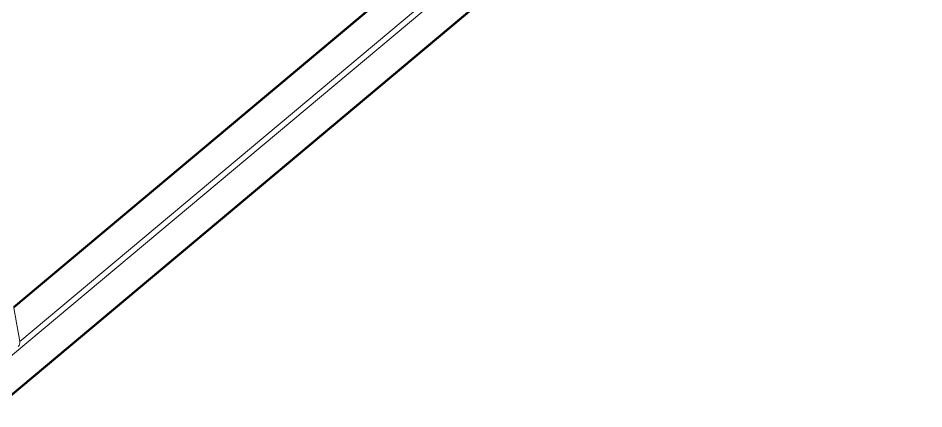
# Model space of a CAD drawing. Header units: millimetres. Extents: x 15 to 589, y 5 to 415.
# Drawn here: x 245 to 391.5, y 98.1 to 161.4 of the extents above; entities that cross this region are included whole.
import ezdxf

# ---------------------------------------------------------------- set-up
doc = ezdxf.new("R2010")
doc.units = ezdxf.units.MM

msp = doc.modelspace()

# ---------------------------------------------------------------- linework, layer by layer
at = {"color": 7, "linetype": 'Continuous', "lineweight": 15}
for p, q in [((390.56, 229.82), (240.46, 103.85)), ((379.82, 228.42), (244.26, 114.66)), ((241.42, 98.39), (391.52, 224.35)), ((241.35, 98.09), (391.45, 224.06)), ((244.33, 114.49), (245.29, 109.02))]:
    msp.add_line(p, q, dxfattribs=at)
at = {"color": 8, "linetype": 'Continuous', "lineweight": 15}
for p, q in [((380.01, 228.35), (244.33, 114.49)), ((245.29, 109.02), (385.23, 226.45))]:
    msp.add_line(p, q, dxfattribs=at)
at = {"color": 7, "linetype": 'Continuous', "lineweight": 15}
msp.add_arc((244.38, 108.9), 0.922, 312.6097, 7.3903, dxfattribs=at)

doc.saveas('drawing.dxf')
